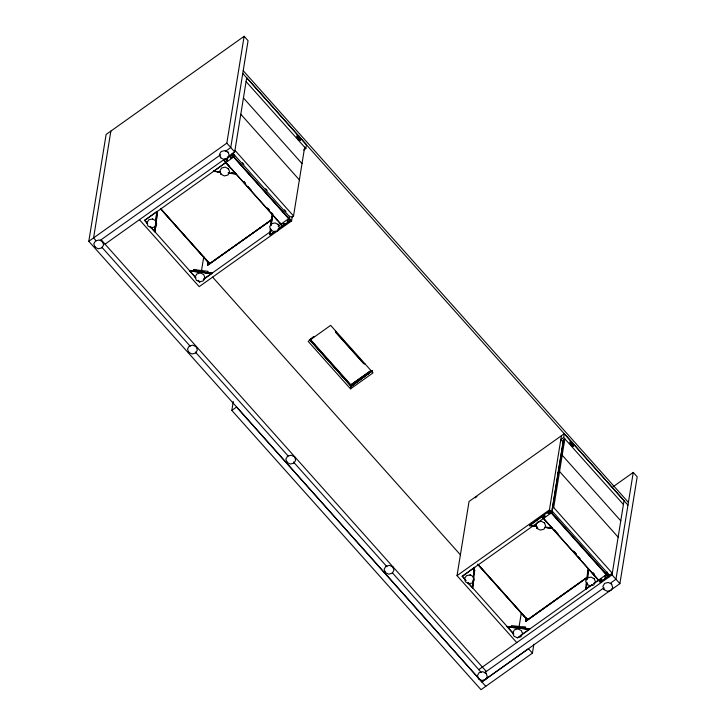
<?xml version="1.0" encoding="UTF-8"?>
<svg xmlns="http://www.w3.org/2000/svg" width="726" height="726" viewBox="0 0 726 726"><rect width="100%" height="100%" fill="white"/><g stroke="black" fill="none" stroke-linecap="round" stroke-linejoin="round"><path stroke-width="1.09" d="M195.403 277.377L189.731 271.025C188.506 269.11 194.024 272.577 193.715 270.607L207.872 272.695L208.063 271.324L193.869 269.664L193.715 270.607M203.353 279.51L211.674 273.593C213.344 271.833 206.883 274.02 207.917 272.277M507.047 626.574C517.466 627.89 506.721 625.621 507.32 626.955L513.699 634.107M529.644 629.224L525.452 628.58L529.644 629.224L520.978 635.241M155.137 226.131L154.992 231.857L157.125 214.234L156.489 215.159L157.125 214.234M155.673 221.557L156.843 211.42L156.752 215.359M154.992 231.857L155.373 225.069M155.754 222.673L156.843 211.42M193.869 269.664L197.1 270.462M226.421 159.675L226.303 160.745L227.419 160.8L227.528 159.811L226.421 159.675L227.51 159.883M231.567 157.914L231.685 156.852L230.569 156.798L230.46 157.787L231.567 157.914L230.469 157.714M231.839 173.632L231.993 172.679M270.381 228.69L269.909 234.797L275.009 231.358M270.716 225.514L271.66 217.138M270.762 225.623L272.422 214.442L272.277 216.956M271.633 221.321L271.86 219.198M269.909 234.797L270.834 229.198M271.433 224.815L272.422 214.442M283.34 223.463L283.222 224.534L284.338 224.588L284.438 223.599L283.34 223.463L284.429 223.672M287.378 221.575L287.496 220.513L288.594 220.64L288.476 221.702L287.378 221.575L288.494 221.63M472.726 582.07L472.59 587.797L473.361 582.905L472.898 582.851M473.189 577.696L474.432 567.351L474.341 571.298L474.713 570.173L474.096 571.063M472.59 587.797L473.08 579.911M473.316 577.705L474.432 567.351M474.713 570.173L472.989 584.031M525.66 627.264L525.452 628.671L525.506 628.208L511.258 626.965L511.458 625.594L525.66 627.264L522.339 627.3M544.818 516.613L544.936 515.542L543.819 515.487L543.72 516.476L544.818 516.613L543.729 516.404M547.985 512.456L547.876 513.527L548.983 513.581L549.092 512.592L547.985 512.456L549.083 512.665M547.903 527.385L547.849 527.866L547.903 527.394L552.041 528.328L544.582 527.421M552.286 508.581L552.032 510.922L609.432 575.246L612.29 573.213L553.711 507.565L564.846 438.84L563.421 439.856L552.286 508.581L553.711 507.565M557.877 474.849L558.131 472.508L559.555 471.492L618.135 537.14M560.517 458.542L560.771 456.209L562.196 455.193L620.775 520.841M563.167 442.188L563.421 439.856M586.399 582.869L585.927 588.977L591.98 584.666M586.771 579.802L587.679 571.308L588.142 571.371L587.679 572.487L587.679 571.308M587.679 572.487L588.432 568.612L587.325 578.967M585.927 588.977L586.971 582.27M586.281 588.868L587.016 583.15M587.57 577.896L588.477 568.785M600.629 580.265L600.747 579.203L601.854 579.33L601.736 580.392L600.629 580.265L601.745 580.319M219.824 172.216L213.48 171.064M228.563 173.242L236.077 173.714M529.445 525.678L541.85 516.631L529.445 525.678L536.931 526.522M533.646 526.168L533.701 525.724M511.24 627.064L511.304 626.547M525.442 628.734L525.506 628.208M152.56 219.016L148.894 219.715L146.951 222.573L147.859 225.895L151.099 227.755L154.765 227.047L156.716 224.198L155.8 220.867L152.578 218.88M470.158 574.947L466.482 575.654L464.54 578.504L465.457 581.835L468.687 583.686L472.363 582.987L474.305 580.128L473.397 576.807L470.194 574.702L470.094 575.291M587.824 577.097L525.742 621.438L525.978 619.124M525.742 621.438L526.087 619.251M477.681 564.374L527.149 619.741L527.884 619.714M233.273 401.46L231.83 410.417L481.029 689.7L532.421 653.137L528.492 648.735L481.855 681.914L88.808 241.313L106.114 134.473L244.136 36.3L248.065 40.701L230.759 147.541L225.241 151.471M110.869 131.088L93.572 237.928L96.186 240.869M147.469 223.653L144.665 220.268L156.725 211.647M156.68 211.72L157.152 211.602M155.391 228.091L155.3 226.911L155.772 226.966M199.695 281.933L198.243 280.554M201.474 270.916L203.806 256.523M88.808 241.313L226.83 143.14L244.136 36.3M209.505 262.549L207.763 263.792L207.999 261.514M160.491 208.807L209.242 263.484L209.451 262.376L207.654 263.665M225.804 162.669L229.38 166.435M231.848 155.01L290.718 220.386L282.586 226.167L224.007 160.51L231.848 155.01L290.427 220.659L282.586 226.167M227.211 157.27L234.689 151.952L246.704 77.773L306.454 144.746L305.837 148.558L303.695 150.082M144.628 220.468L234.189 156.635L234.552 154.42M270.308 229.87L270.616 230.868M270.39 234.652L275.045 231.149M279.601 222.719L282.405 226.104L277.777 229.389M278.14 226.185L289.22 218.299L289.574 216.085M139.437 219.706L199.187 286.661L291.58 220.949L292.297 216.52M232.855 153.195L289.493 216.675L292.097 216.983L293.531 215.967L304.657 147.242M335.448 330.829L335.566 331.864M363.181 363.036L336.129 332.717L364.053 363.79M350.885 386.822L350.83 384.762L350.422 385.488L310.165 339.768M350.531 388.864L373.028 372.855L330.657 325.366L308.16 341.365L350.531 388.864L350.894 384.844L310.392 339.45M365.169 364.044L364.071 363.717M516.776 642.601L457.035 575.645L469.041 501.466L564.283 433.703L624.042 500.668L612.027 574.847L478.761 669.635M465.765 580.383L462.253 576.199L466.01 580.482M462.217 576.408L474.314 567.587M536.387 526.159L529.835 525.179M517.284 637.873L592.044 584.748M519.063 626.856L521.395 612.463M541.886 516.458L549.664 510.877M527.457 618.888L525.715 620.131L525.951 617.853M525.715 620.131L526.06 617.971M527.403 618.715L527.403 619.623M507.057 626.42L507.32 626.955L529.299 629.324M457.035 575.645L549.428 509.924L561.425 435.736M549.464 511.068L608.043 576.716L608.343 576.371L549.763 510.714L608.216 576.462M563.793 442.896L560.808 439.548L563.666 437.515L564.283 433.703M462.244 576.253L551.778 512.565L563.258 441.707M558.956 469.223L559.301 467.117M559.646 465.003L560.118 462.798L559.773 464.912M562.205 449.158L561.488 454.34M559.093 469.132L559.437 467.018M561.833 452.225L562.341 449.067M552.041 528.328L550.362 526.168M532.421 653.137L533.864 644.225M586.635 585.047L586.327 584.04L586.327 585.21M598.424 580.274L593.832 583.359M593.795 583.559L606.809 574.239L607.172 572.024M609.522 574.665L609.168 576.88L606.809 574.239M481.864 681.832L619.886 583.659L637.192 476.819L633.263 472.408L615.957 579.248L610.439 583.169M151.099 227.755L151.199 227.165M468.687 583.686L468.787 583.105M571.444 443.822L571.562 443.087L572.17 444.639L571.807 444.23M271.805 219.796L207.654 265.244L208.081 261.85M271.569 219.624L210.014 263.592M102.439 241.35L103.627 244.952L101.849 247.902L98.237 248.782L94.897 247.085L95.115 246.559M228.082 151.979L229.271 155.582L227.492 158.522L223.88 159.411L220.541 157.714L220.758 157.188M196.165 346.547L197.345 350.141L195.575 353.09L191.963 353.97L188.624 352.273L188.833 351.756M294.511 456.618L295.691 460.211L293.921 463.161L290.309 464.041L286.97 462.344L287.187 461.827M392.775 566.743L393.955 570.346L392.185 573.286L388.573 574.175L385.234 572.469L385.452 571.952M486.093 673.075L487.282 676.668L485.503 679.618L481.892 680.498L478.552 678.801L478.77 678.284M611.537 583.849L612.717 587.443L610.947 590.392L607.335 591.273L603.996 589.576L604.204 589.058M195.112 277.078L196.701 274.047L200.249 272.985L203.679 274.528L204.986 277.759L203.389 280.799L199.841 281.851L196.41 280.318L195.112 277.078A2.477 1.098 2.6 0 1 195.367 276.679M512.701 633.018L514.298 629.986L517.847 628.925L521.268 630.467L522.575 633.698L520.978 636.729L517.429 637.791L514.008 636.248L512.701 633.018A2.477 1.098 2.6 0 1 513.554 632.292M210.023 263.565C209.632 264.373 208.988 262.957 209.778 263.465L271.696 219.679M160.627 208.716L209.605 263.42M155.128 227.891L155.618 227.91L156.97 215.186L156.507 215.123M529.263 629.533L529.644 629.079M189.468 270.489L189.731 271.025L211.674 273.593L212.056 273.139M526.277 619.904L527.221 619.224M526.386 620.031L527.339 619.351M352.246 385.016L354.569 383.573M352.355 385.143L353.562 384.281M352.791 384.934L353.453 384.154M208.199 263.71L209.152 263.039M208.308 263.837L209.26 263.166M213.426 171.499L225.831 162.461M525.633 621.32L527.866 619.705M474.74 567.541L474.241 567.859M299.393 139.056L298.531 139.383M309.621 339.777L313.995 336.428M309.739 339.904L314.104 336.555M350.93 386.804L372.338 370.487M350.776 386.704L372.447 370.614M587.588 576.934L527.757 619.668L587.706 576.979M100.261 240.37L220.65 154.738M105.043 244.163L225.496 158.495M232.129 154.729L290.582 220.477M298.622 136.66L299.094 136.325A2.723 0.898 54.6 0 1 300.537 139.946A2.723 0.898 54.6 0 1 297.524 136.778A2.723 0.898 54.6 0 1 299.094 136.325M297.987 136.915C304.212 141.352 294.992 136.361 299.076 137.014M297.823 137.577L298.549 138.693L299.03 138.357M209.215 263.465L160.745 208.698M203.371 279.365L271.678 230.777M278.739 228.527L282.432 225.895M231.83 410.417L236.585 407.032L485.785 686.315M309.376 339.614L350.495 385.424M350.604 385.089L310.038 339.859M371.086 370.932L351.021 385.207L371.204 371.05M362.737 377.475L370.95 371.639M351.774 385.361L354.515 383.419M357.246 381.468L371.848 371.086M357.274 381.649L371.676 371.413M475.122 497.845L476.937 496.548M572.433 442.66L571.961 442.996A2.723 0.898 54.6 0 0 571.063 442.116M571.789 443.522C575.682 447.189 568.34 441.354 572.26 443.187M570.309 441.753A2.723 0.898 54.6 0 0 571.271 445.056L571.743 444.72M613.043 486.792L633.263 472.408M525.606 620.004L527.348 618.761M600.221 582.152L608.061 576.644L600.221 582.152L541.632 516.495M484.505 672.748L604.005 587.751M207.654 265.244L209.333 264.055M224.071 160.564L282.723 226.076M298.032 136.769L299.629 138.911L298.05 137.305M272.014 218.199L271.506 218.081L271.978 218.136M211.965 273.312L198.026 271.642M232.465 173.196L235.914 173.659M231.422 173.106L235.841 173.623M213.689 171.309L220.368 171.989M228.046 172.888L236.023 174.158M200.376 270.852L202.563 271.107M189.459 270.635L195.839 271.388M189.686 270.771L195.212 271.424M197.427 271.678L211.792 273.366M189.667 270.889L211.765 273.484M529.499 525.234L534.227 525.697M545.162 527.194L551.742 527.965M529.708 525.488L536.342 526.268M545.181 527.303L551.814 528.083M587.525 572.26L587.996 572.315M515.778 626.529L519.054 626.91M514.534 627.346L516.721 627.6M519.997 627.99L523.274 628.371M513.427 627.318L524.353 628.607M507.256 626.828L529.381 629.306M228.164 152.297L224.824 150.591L221.203 151.48L219.434 154.429L220.541 157.714M228.554 168.813L225.214 167.116L221.602 167.996L219.824 170.946L220.94 174.231L224.27 175.928L227.891 175.048L229.661 172.098L228.554 168.813A2.477 0.744 -41.7 0 0 227.537 168.641M278.348 224.606L275.009 222.909L271.397 223.789L269.627 226.739L270.734 230.024L274.074 231.721L277.686 230.841L279.456 227.891L278.348 224.606A2.477 0.744 -41.7 0 0 277.913 224.234M102.511 241.667L99.181 239.97L95.56 240.85L93.79 243.8L94.897 247.085M544.582 522.983L541.242 521.277L537.63 522.166L535.861 525.107L536.968 528.392L540.307 530.098L543.919 529.209L545.689 526.268L544.582 522.983A2.477 0.744 -41.7 0 0 544.146 522.602M196.238 346.856L192.898 345.159L189.286 346.039L187.517 348.988L188.624 352.273M611.61 584.158L608.27 582.461L604.658 583.341L602.889 586.29L603.996 589.576M594.358 578.785L591.018 577.088L587.407 577.969L585.637 580.918L586.744 584.203L590.084 585.9L593.696 585.02L595.465 582.07L594.358 578.785A2.477 0.744 -41.7 0 0 593.342 578.613M294.584 456.926L291.244 455.229L287.632 456.11L285.863 459.059L286.97 462.344M392.848 567.06L389.508 565.354L385.896 566.244L384.127 569.184L385.234 572.469M486.166 673.383L482.826 671.686L479.214 672.566L477.445 675.516L478.552 678.801M541.805 516.431L600.348 582.052M571.779 444.439C574.475 446.299 570.073 440.528 571.362 443.876M243.21 70.685L628.407 502.392M242.765 73.417L627.963 505.115M246.087 81.593L305.837 148.558M563.666 437.515L623.416 504.488M243.437 97.946L302.016 163.595M240.796 114.245L299.375 179.894M234.952 150.318L293.531 215.967M226.83 143.14L234.689 151.952M612.027 574.847L619.886 583.659M242.384 162.642L243.891 164.321M265.671 188.733L267.177 190.421M284.447 209.778L285.953 211.457M231.83 153.985L234.189 156.635M289.22 218.299L291.58 220.949M549.428 509.924L551.778 512.565M243.8 181.455L245.306 183.133M267.84 208.389L269.337 210.068M574.202 551.742L576.453 554.265M592.979 572.787L594.476 574.466M243.673 181.545L245.17 183.224M248.174 186.591L251.178 189.958M266.95 207.636L269.21 210.168M271.46 212.691L272.958 214.37M554.546 529.953L558.294 534.164M573.322 550.998L576.326 554.365M578.577 556.887L580.074 558.566M592.843 572.878L594.349 574.565M231.503 168.813L235.796 173.904M273.929 216.357L277.477 220.332M544.691 519.807L548.23 523.782M590.655 571.326L588.078 568.721M592.071 572.914L596.327 577.687M309.512 339.523L350.976 386.132M477.935 564.256L527.394 619.705L477.817 564.274M212.627 277.141L460.629 555.091M144.665 220.268L147.668 223.699M150.336 226.621L195.911 277.768M198.171 280.3L199.686 281.987M467.925 582.561L513.736 633.898M150.3 226.83L154.692 231.667M467.889 582.76L472.281 587.606M101.114 239.761L486.311 671.468M101.867 247.23L190.221 346.248M195.421 352.074L288.213 456.073M293.485 461.99L386.958 566.743M392.24 572.66L481.347 672.521M298.595 137.35L299.194 138.185M335.575 331.791L336.111 332.789M571.053 443.967L570.763 443.196M608.152 574.357L607.154 573.231L607.589 574.139M522.448 633.263A2.477 1.098 2.6 0 1 522.575 633.698M586.744 584.203A2.477 0.744 -41.7 0 1 586.953 583.686M536.968 528.392A2.477 0.744 -41.7 0 1 537.648 527.23M573.268 445.274A2.723 0.898 54.6 0 1 571.271 445.056M572.387 443.559A2.723 0.898 54.6 0 1 572.769 444.158M220.94 174.231A2.477 0.744 -41.7 0 1 221.149 173.714M270.734 230.024A2.477 0.744 -41.7 0 1 270.943 229.498M204.387 276.942A2.477 1.098 2.6 0 1 204.986 277.759M300.265 139.437A2.723 0.898 54.6 0 1 298.985 139.809A2.723 0.898 54.6 0 1 296.88 136.606A2.723 0.898 54.6 0 1 298.168 136.234M299.484 137.758A2.723 0.898 54.6 0 1 299.838 138.348M217.682 171.545L217.628 172.026L217.682 171.554M604.903 576.244L604.785 577.315L605.901 577.361L606.01 576.371L604.903 576.244M298.522 137.078L299.13 138.63L298.522 137.078M370.959 370.569L350.894 384.844L370.95 370.641M233.382 153.921L232.819 153.712L233.826 154.829L233.382 153.921M233.246 154.021L232.692 153.803L233.69 154.928L233.246 154.021M570.636 442.978A2.723 0.898 54.6 0 0 573.649 445.927A2.723 0.898 54.6 0 0 571.979 442.17A2.723 0.898 54.6 0 0 570.636 442.978"/></g></svg>
